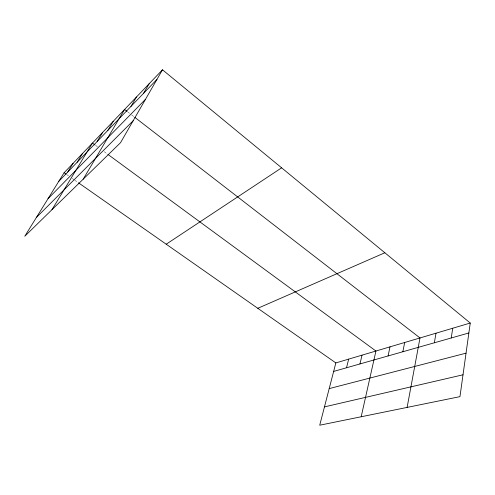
<?xml version="1.0" encoding="UTF-8"?>
<svg xmlns="http://www.w3.org/2000/svg" width="495" height="495" viewBox="0 0 495 495"><rect width="100%" height="100%" fill="white"/><g stroke="black" fill="none" stroke-linecap="round" stroke-linejoin="round"><path stroke-width="0.37" stroke-dasharray="2.48 1.86" d="M66.608 174.5L68.483 175.812M72.239 178.441L74.114 179.753M74.739 180.192L77.87 182.383M95.547 145.338L97.404 146.699M104.198 151.687L107.291 153.951M127.592 111.777L131.194 114.568M131.794 115.032L134.201 116.888"/><path stroke-width="0.74" d="M470.25 323.031L459.96 396.644L319.721 425.211L335.851 362.928L470.25 323.031L162.484 69.789L64.102 172.749L24.75 236.276L120.533 142.69L162.484 69.789M451.217 337.986L452.739 328.228M434.363 342.781L436.002 333.197M407.119 407.41L420.001 337.949L134.801 117.352M402.843 351.747L404.681 342.497M388.08 355.948L390.004 346.853M361.177 416.765L375.928 351.029L107.91 154.409M359.939 363.955L362.018 355.163M346.525 367.766L348.666 359.123M143.556 93.332L149.119 83.779M130.952 106.413L136.502 96.977M83.185 179.178L124.585 109.451L126.986 111.313M107.799 130.451L113.306 121.256M97.138 141.52L102.607 132.45M51.969 209.682L92.46 143.074L94.929 144.887M77.127 162.292L82.523 153.469M67.728 172.043L73.087 163.35M58.794 181.325L156.921 79.46M48.003 198.743L145.518 99.272M36.432 217.416L133.161 120.743M166.209 244.208L281.63 167.83M257.79 308.298L384.85 252.759M333.649 371.429L468.858 332.968M329.2 388.612L466.036 353.164M324.466 406.884L463.011 374.795M64.102 172.749L65.984 174.061M78.495 182.816L335.851 362.928"/></g></svg>
